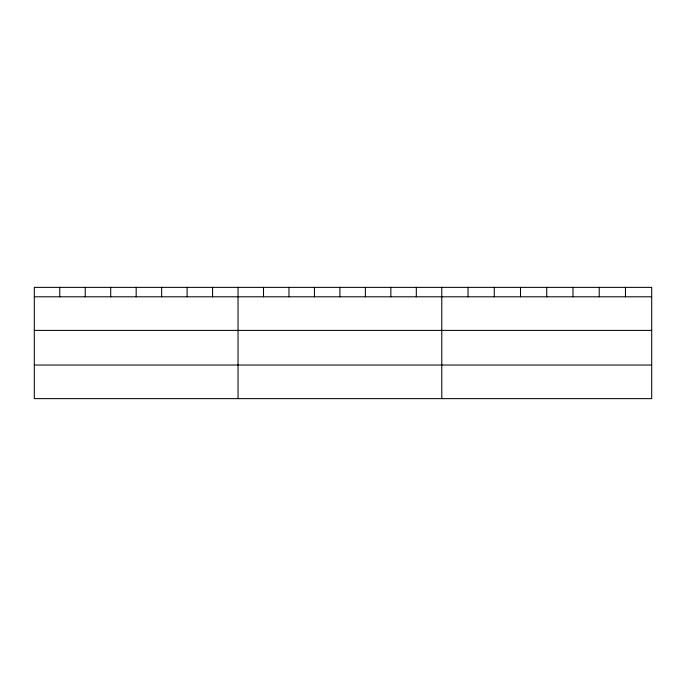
<?xml version="1.0" encoding="UTF-8"?>
<svg xmlns="http://www.w3.org/2000/svg" width="686" height="686" viewBox="0 0 686 686"><rect width="100%" height="100%" fill="white"/><g stroke="black" fill="none" stroke-linecap="round" stroke-linejoin="round"><path stroke-width="1.03" d="M651.7 296.798L651.7 398.635L34.3 398.635L34.3 287.365L651.7 287.365L651.7 296.798L34.3 296.798M34.3 330.403L651.7 330.403M34.3 365.029L651.7 365.029M625.461 287.365L625.461 296.798M599.221 287.365L599.221 296.798M572.982 287.365L572.982 296.798M546.742 287.365L546.742 296.798M520.503 287.365L520.503 296.798M494.263 287.365L494.263 296.798M468.023 287.365L468.023 296.798M441.784 287.365L441.784 398.635M416.316 287.365L416.316 296.798M390.849 287.365L390.849 296.798M365.381 287.365L365.381 296.798M339.913 287.365L339.913 296.798M314.445 287.365L314.445 296.798M288.978 287.365L288.978 296.798M263.51 287.365L263.51 296.798M238.042 287.365L238.042 398.635M212.574 287.365L212.574 296.798M187.107 287.365L187.107 296.798M161.639 287.365L161.639 296.798M136.171 287.365L136.171 296.798M110.703 287.365L110.703 296.798M85.236 287.365L85.236 296.798M59.768 287.365L59.768 296.798"/></g></svg>
